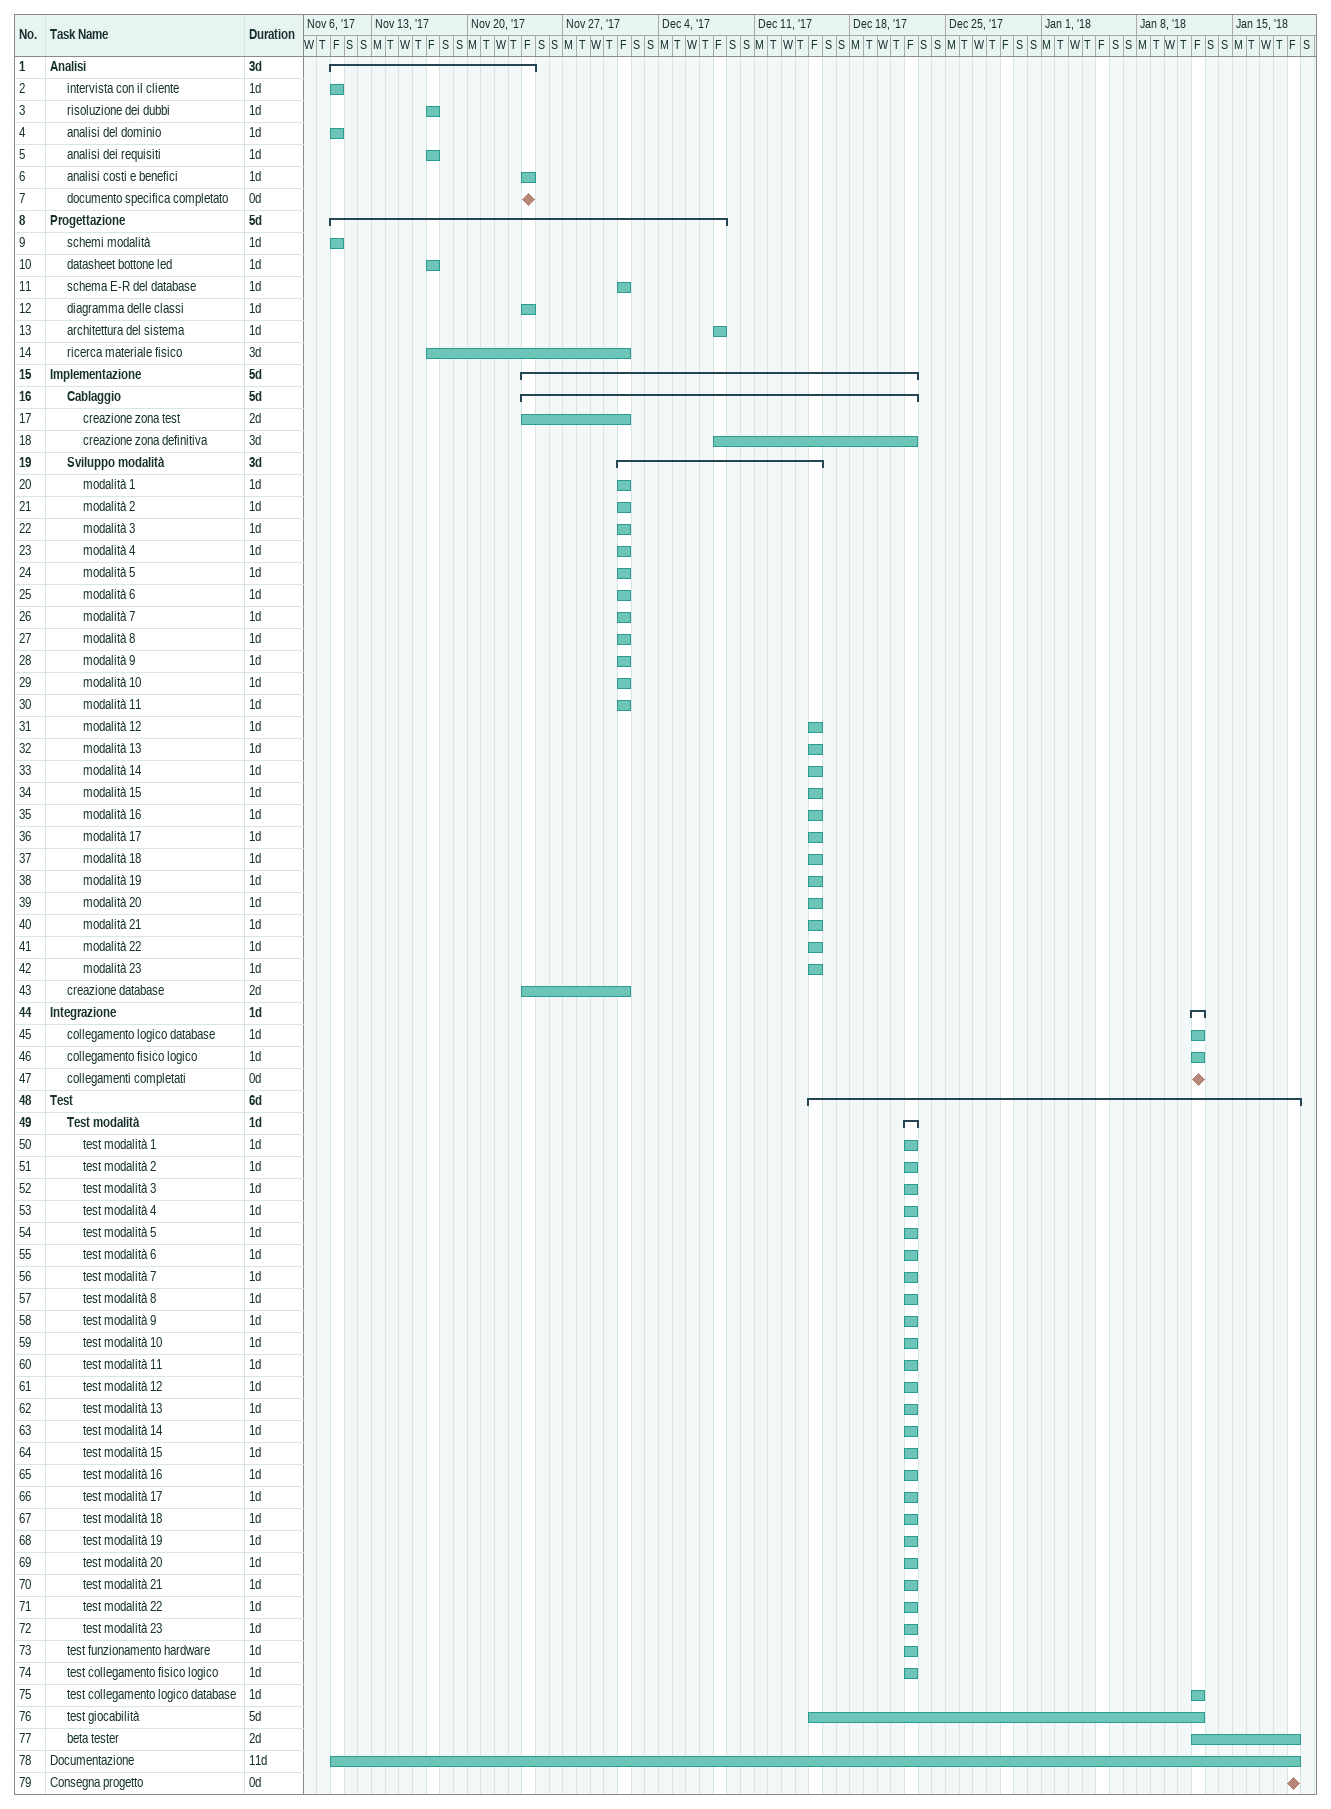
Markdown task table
| ID | Level | Task | Duration | Start | Finish |
|---|---|---|---|---|---|
| 1 | 1 | **Analisi** | 3d | 2017-11-10 | 2017-11-24 |
| 2 | 2 | intervista con il cliente | 1d | 2017-11-10 | 2017-11-10 |
| 3 | 2 | risoluzione dei dubbi | 1d | 2017-11-17 | 2017-11-17 |
| 4 | 2 | analisi del dominio | 1d | 2017-11-10 | 2017-11-10 |
| 5 | 2 | analisi dei requisiti | 1d | 2017-11-17 | 2017-11-17 |
| 6 | 2 | analisi costi e benefici | 1d | 2017-11-24 | 2017-11-24 |
| 7 | 2 | documento specifica completato | 0d | 2017-11-24 | 2017-11-24 |
| 8 | 1 | **Progettazione** | 5d | 2017-11-10 | 2017-12-08 |
| 9 | 2 | schemi modalità | 1d | 2017-11-10 | 2017-11-10 |
| 10 | 2 | datasheet bottone led | 1d | 2017-11-17 | 2017-11-17 |
| 11 | 2 | schema E-R del database | 1d | 2017-12-01 | 2017-12-01 |
| 12 | 2 | diagramma delle classi | 1d | 2017-11-24 | 2017-11-24 |
| 13 | 2 | architettura del sistema | 1d | 2017-12-08 | 2017-12-08 |
| 14 | 2 | ricerca materiale fisico | 3d | 2017-11-17 | 2017-12-01 |
| 15 | 1 | **Implementazione** | 5d | 2017-11-24 | 2017-12-22 |
| 16 | 2 | **Cablaggio** | 5d | 2017-11-24 | 2017-12-22 |
| 17 | 3 | creazione zona test | 2d | 2017-11-24 | 2017-12-01 |
| 18 | 3 | creazione zona definitiva | 3d | 2017-12-08 | 2017-12-22 |
| 19 | 2 | **Sviluppo modalità** | 3d | 2017-12-01 | 2017-12-15 |
| 20 | 3 | modalità 1 | 1d | 2017-12-01 | 2017-12-01 |
| 21 | 3 | modalità 2 | 1d | 2017-12-01 | 2017-12-01 |
| 22 | 3 | modalità 3 | 1d | 2017-12-01 | 2017-12-01 |
| 23 | 3 | modalità 4 | 1d | 2017-12-01 | 2017-12-01 |
| 24 | 3 | modalità 5 | 1d | 2017-12-01 | 2017-12-01 |
| 25 | 3 | modalità 6 | 1d | 2017-12-01 | 2017-12-01 |
| 26 | 3 | modalità 7 | 1d | 2017-12-01 | 2017-12-01 |
| 27 | 3 | modalità 8 | 1d | 2017-12-01 | 2017-12-01 |
| 28 | 3 | modalità 9 | 1d | 2017-12-01 | 2017-12-01 |
| 29 | 3 | modalità 10 | 1d | 2017-12-01 | 2017-12-01 |
| 30 | 3 | modalità 11 | 1d | 2017-12-01 | 2017-12-01 |
| 31 | 3 | modalità 12 | 1d | 2017-12-15 | 2017-12-15 |
| 32 | 3 | modalità 13 | 1d | 2017-12-15 | 2017-12-15 |
| 33 | 3 | modalità 14 | 1d | 2017-12-15 | 2017-12-15 |
| 34 | 3 | modalità 15 | 1d | 2017-12-15 | 2017-12-15 |
| 35 | 3 | modalità 16 | 1d | 2017-12-15 | 2017-12-15 |
| 36 | 3 | modalità 17 | 1d | 2017-12-15 | 2017-12-15 |
| 37 | 3 | modalità 18 | 1d | 2017-12-15 | 2017-12-15 |
| 38 | 3 | modalità 19 | 1d | 2017-12-15 | 2017-12-15 |
| 39 | 3 | modalità 20 | 1d | 2017-12-15 | 2017-12-15 |
| 40 | 3 | modalità 21 | 1d | 2017-12-15 | 2017-12-15 |
| 41 | 3 | modalità 22 | 1d | 2017-12-15 | 2017-12-15 |
| 42 | 3 | modalità 23 | 1d | 2017-12-15 | 2017-12-15 |
| 43 | 2 | creazione database | 2d | 2017-11-24 | 2017-12-01 |
| 44 | 1 | **Integrazione** | 1d | 2018-01-12 | 2018-01-12 |
| 45 | 2 | collegamento logico database | 1d | 2018-01-12 | 2018-01-12 |
| 46 | 2 | collegamento fisico logico | 1d | 2018-01-12 | 2018-01-12 |
| 47 | 2 | collegamenti completati | 0d | 2018-01-12 | 2018-01-12 |
| 48 | 1 | **Test** | 6d | 2017-12-15 | 2018-01-19 |
| 49 | 2 | **Test modalità** | 1d | 2017-12-22 | 2017-12-22 |
| 50 | 3 | test modalità 1 | 1d | 2017-12-22 | 2017-12-22 |
| 51 | 3 | test modalità 2 | 1d | 2017-12-22 | 2017-12-22 |
| 52 | 3 | test modalità 3 | 1d | 2017-12-22 | 2017-12-22 |
| 53 | 3 | test modalità 4 | 1d | 2017-12-22 | 2017-12-22 |
| 54 | 3 | test modalità 5 | 1d | 2017-12-22 | 2017-12-22 |
| 55 | 3 | test modalità 6 | 1d | 2017-12-22 | 2017-12-22 |
| 56 | 3 | test modalità 7 | 1d | 2017-12-22 | 2017-12-22 |
| 57 | 3 | test modalità 8 | 1d | 2017-12-22 | 2017-12-22 |
| 58 | 3 | test modalità 9 | 1d | 2017-12-22 | 2017-12-22 |
| 59 | 3 | test modalità 10 | 1d | 2017-12-22 | 2017-12-22 |
| 60 | 3 | test modalità 11 | 1d | 2017-12-22 | 2017-12-22 |
| 61 | 3 | test modalità 12 | 1d | 2017-12-22 | 2017-12-22 |
| 62 | 3 | test modalità 13 | 1d | 2017-12-22 | 2017-12-22 |
| 63 | 3 | test modalità 14 | 1d | 2017-12-22 | 2017-12-22 |
| 64 | 3 | test modalità 15 | 1d | 2017-12-22 | 2017-12-22 |
| 65 | 3 | test modalità 16 | 1d | 2017-12-22 | 2017-12-22 |
| 66 | 3 | test modalità 17 | 1d | 2017-12-22 | 2017-12-22 |
| 67 | 3 | test modalità 18 | 1d | 2017-12-22 | 2017-12-22 |
| 68 | 3 | test modalità 19 | 1d | 2017-12-22 | 2017-12-22 |
| 69 | 3 | test modalità 20 | 1d | 2017-12-22 | 2017-12-22 |
| 70 | 3 | test modalità 21 | 1d | 2017-12-22 | 2017-12-22 |
| 71 | 3 | test modalità 22 | 1d | 2017-12-22 | 2017-12-22 |
| 72 | 3 | test modalità 23 | 1d | 2017-12-22 | 2017-12-22 |
| 73 | 2 | test funzionamento hardware | 1d | 2017-12-22 | 2017-12-22 |
| 74 | 2 | test collegamento fisico logico | 1d | 2017-12-22 | 2017-12-22 |
| 75 | 2 | test collegamento logico database | 1d | 2018-01-12 | 2018-01-12 |
| 76 | 2 | test giocabilità | 5d | 2017-12-15 | 2018-01-12 |
| 77 | 2 | beta tester | 2d | 2018-01-12 | 2018-01-19 |
| 78 | 1 | Documentazione | 11d | 2017-11-10 | 2018-01-19 |
| 79 | 1 | Consegna progetto | 0d | 2018-01-19 | 2018-01-19 |
